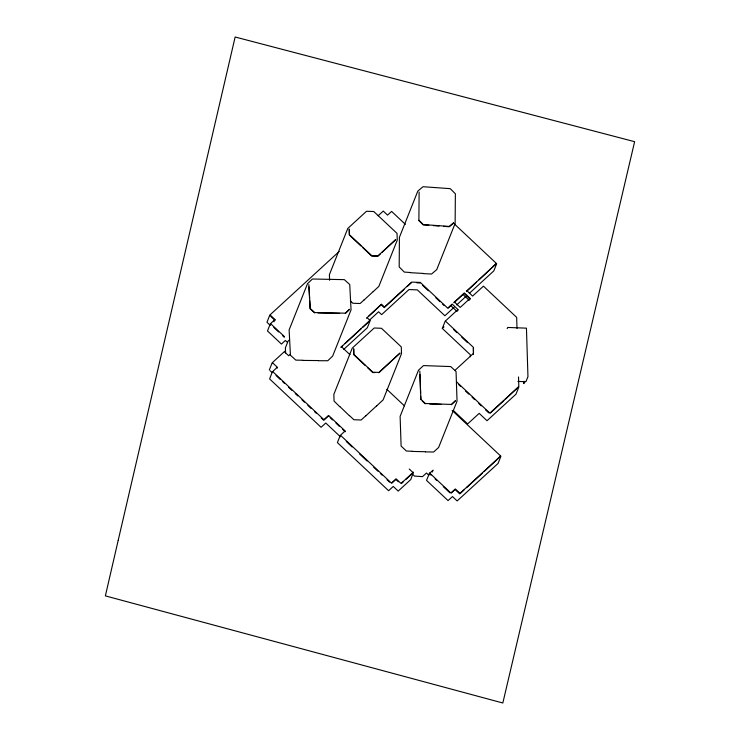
<?xml version="1.0" encoding="UTF-8"?>
<svg xmlns="http://www.w3.org/2000/svg" width="740" height="740" viewBox="0 0 740 740"><rect width="100%" height="100%" fill="white"/><g stroke="black" fill="none" stroke-linecap="round" stroke-linejoin="round"><path stroke-width="1.11" d="M523.402 381.849L523.938 382.349M270.045 315.675L270.267 315.111L275.215 319.763L274.984 320.318L270.868 316.452M273.939 321.789L274.753 319.745L270.331 323.796L267.482 330.956L281.44 344.072L285.363 340.465L286.954 341.963M269.314 369.991L272.172 362.822L284.743 351.296M272.403 363.405L272.625 362.841L277.574 367.484L277.352 368.048M308.839 284.604L310.236 308.488L314.75 312.567L345.488 313.177L349.585 309.264L345.358 313.501M366.457 318.256L381.414 304.186L384.458 307.045L411.68 282.097L420.311 282.421L447.719 308.164L452.177 304.075L458.199 309.736L457.968 310.291M419.118 192.095L418.886 220.594L423.16 224.895L428.83 225.302M419.83 371.11L420.921 399.35L425.361 403.504L451.418 404.447L455.59 400.599L451.289 404.771M470.381 356.717L470.316 354.747L442.298 328.421L445.147 321.252L457.736 309.718L457.033 311.466L451.493 306.258M432.317 472.037L433.067 470.15L429.357 473.554L431.004 475.089M507.196 328.643L507.668 327.45L526.445 328.162L527.953 376.66L525.937 381.72L517.908 381.414M524.17 381.304L523.754 383.616L524.993 381.535M339.225 251.443L269.804 315.092L266.955 322.261L270.257 325.36M378.168 215.738L383.246 211.076L387.538 215.118L391.589 211.399L405.391 224.359M380.323 253.931L377.77 256.271L371.684 256.031L362.563 247.465M382.034 252.368L395.798 239.529L377.9 255.938L371.813 255.707L349.428 234.673L349.252 229.03L349.299 235.006L360.907 245.911M289.608 339.762L288.036 341.196L285.409 347.8L285.575 352.962M290.173 354.386L288.674 355.764L284.752 352.074M277.111 367.475L272.45 371.748L269.591 378.917L321.095 427.304L325.767 423.021L340.437 436.804M364.228 299.774L360.139 303.52L352.86 303.243L350.353 300.884M373.293 291.468L364.163 299.94M373.228 291.634L378.861 286.361L397.25 240.139L397.038 233.378L373.793 211.538L366.513 211.261L347.8 228.419L329.402 274.642L329.578 280.275M368.918 315.999L381.193 304.75L384.236 307.609L404.003 289.488M369.334 320.254L378.575 311.781L381.627 314.639L408.97 289.562L417.332 289.886L444.879 315.758L454.166 307.248M369.732 320.559L340.89 347.356L342.574 345.811M345.099 343.49L361.092 328.828M362.776 327.293L369.51 321.114M407.296 286.463L411.449 282.652M343.776 349.345L367.345 327.737L370.194 320.568L367.151 317.71M328.384 415.991L323.713 420.274L321.206 417.915M448.237 308.043L451.955 304.639M476.541 282.097L466.394 291.403L496.226 263.69L479.085 279.766M378.797 372.757L400.053 353.054L378.926 372.424L372.84 372.202L353.877 354.386L353.702 348.734L353.748 354.719L365.282 365.56M456.7 304.926L465.978 296.416M469.354 293.318L493.839 270.877L496.688 263.708L453.944 223.554M442.298 328.421L443.972 326.877M344.914 431.17L340.243 435.453L337.394 442.613L388.593 490.713L393.264 486.43L398.203 491.073L410.783 479.548L413.392 472.157L401.043 483.488L396.094 478.835L391.432 483.118L340.705 435.462M365.911 415.658L361.166 420.006L353.887 419.728L349.437 415.556M376.679 405.779L365.838 415.825M376.614 405.946L383.117 399.887L401.506 353.664L401.293 346.903L381.47 328.282L374.19 328.005L352.249 348.124L333.851 394.346L334.064 401.108L339.78 406.704M455.146 370.185L473.36 353.498M391.987 482.97L395.872 479.4L398.351 481.721M401.644 483.294L403.291 481.786M405.761 479.52L413.17 472.721L409.248 469.031M490.481 412.92L503.968 400.562M505.651 399.017L518.509 386.872L489.862 413.133L456.497 381.785M451.4 492.886L455.082 489.51L459.771 493.913L463.98 490.046M466.514 487.725L482.526 473.045M484.21 471.5L500.453 456.247L459.993 493.349L455.304 488.946L450.891 493.007L429.589 472.99L426.508 480.362L448.052 500.601L452.473 496.54L457.154 500.943L498.066 463.434L500.915 456.266L452.131 410.432M318.034 312.964L339.669 313.39M302.873 360.25L295.824 360.112L290.441 355.228L289.118 329.911L307.507 283.688L312.4 279.008L344.331 279.646L349.733 284.521L351.056 309.847L332.658 356.07L327.764 360.741L318.478 360.722M318.542 360.565L302.808 360.417M429.755 404.003L441.086 404.41M412.365 451.252L406.408 451.039L401.108 446.072L400.118 416.398L418.507 370.176L423.493 365.588L450.734 366.568L456.053 371.526L457.043 401.2L438.644 447.423L433.668 452.02L425.491 451.9M425.555 451.733L412.3 451.418M416.851 282.856L420.089 282.985M374.736 372.608L372.71 372.525L367.762 367.882M433.363 225.626L439.033 226.033M443.565 226.357L449.236 226.764L453.703 222.749L449.365 226.431L423.289 224.562L419.016 220.27M410.247 272.505L404.29 272.079L399.184 266.937L399.415 237.327L417.813 191.105L422.993 186.711L450.253 188.663L455.368 193.797L455.137 223.406L436.739 269.628L431.559 274.031L423.382 273.615M423.447 273.449L410.182 272.671M314.611 312.9L310.106 308.811L309.69 300.745M422.272 401.071L425.223 403.837M467.07 290.866L472.61 296.074L483.433 286.149L516.668 317.377L517.01 328.449M463.647 295.112L469.188 300.32L469.882 298.572L460.215 307.433L454.675 302.225M422.577 285.325L428.395 290.783M435.869 297.804L440.023 301.707M442.511 304.048L444.176 305.611M445.61 321.271L473.498 347.467L473.461 354.192L473.267 348.022M453.592 329.541L456.867 332.621M461.788 337.236L467.532 342.629M458.772 384.698L460.447 386.262M465.451 390.97L468.79 394.106M472.12 397.241L474.627 399.591M478.799 403.504L481.296 405.862M485.468 409.775L488.807 412.911M453.463 410.608L467.643 423.937L479.178 413.355L487.022 420.727L515.984 394.17L518.832 387.011L518.518 376.947M341.575 346.81L349.955 354.682M386.817 389.305L404.401 405.835M270.794 323.815L284.512 336.7L284.289 337.264L282.671 335.747M273.8 327.404L278.638 331.955M435.092 478.937L436.739 480.482M443.288 486.633L449.846 492.794M428.849 475.265L426.462 473.026L422.54 476.625L414.529 476.107L412.865 474.543M339.845 406.538L349.373 415.723M330.059 417.573L332.575 419.932M335.932 423.086L339.281 426.231M342.639 429.385L345.154 431.744L345.377 431.189L328.606 415.436L323.935 419.71L272.903 371.767M276.029 375.476L280.21 379.407M282.717 381.766L284.391 383.339M288.572 387.261L291.921 390.406M295.269 393.55L297.776 395.909M301.966 399.841L304.473 402.199M307.822 405.344L311.161 408.489M314.509 411.625L316.183 413.197M346.302 441.493L352.12 446.96M359.603 453.999L367.086 461.029M373.746 467.273L377.9 471.186M380.397 473.526L382.062 475.089M387.048 479.779L389.545 482.119M270.146 370.759L271.793 372.312M308.959 286.907L309.57 298.442M419.95 374.542L420.561 392.829M420.671 396.252L420.792 399.683M118.206 540.311L105.376 595.876L502.83 703L634.624 141.682L235.144 37L118.206 540.311M454.212 302.207L453.99 302.771L464.11 293.493L470.122 299.154L470.344 298.59L464.332 292.938L454.212 302.207"/></g></svg>
